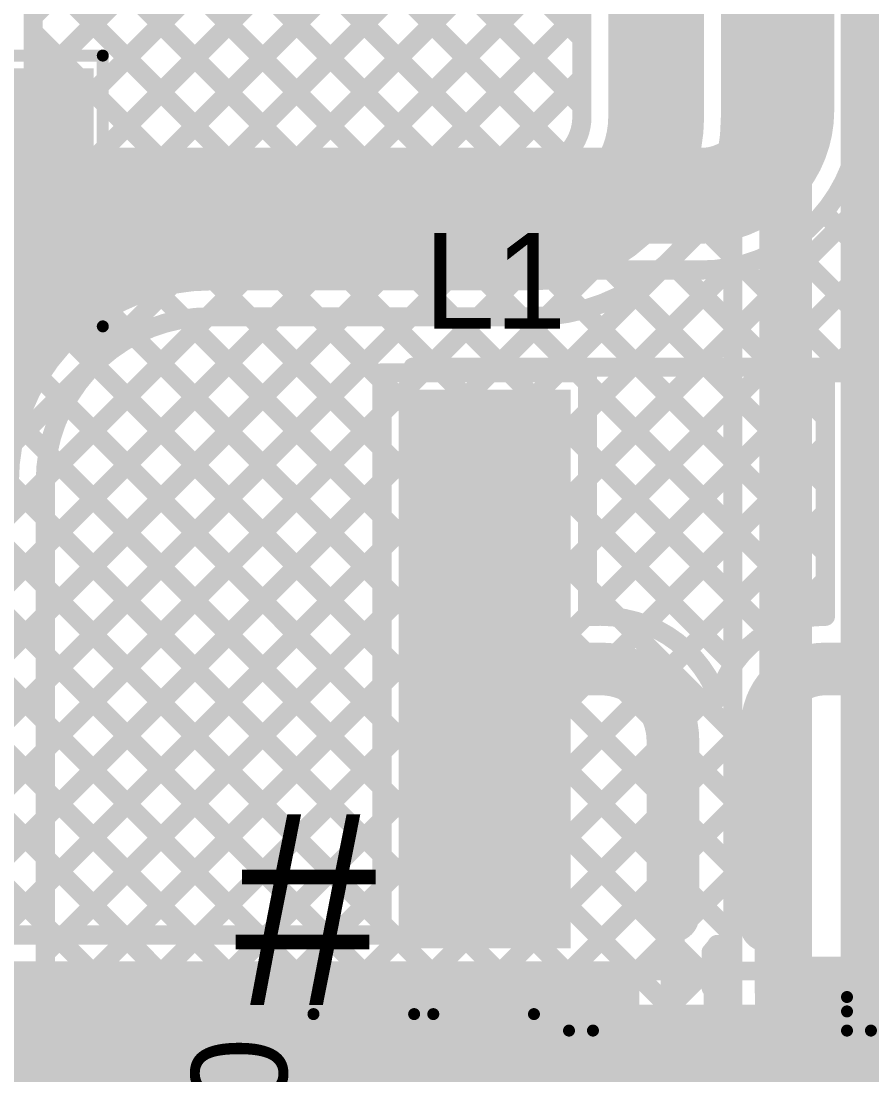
# Model space of a CAD drawing. Header units: millimetres. Extents: x 3.06 to 5.82, y 1.29 to 3.84.
# Drawn here: x 3.76 to 4.115, y 1.8526 to 2.2924 of the extents above; entities that cross this region are included whole.
import ezdxf

# ---------------------------------------------------------------- set-up
doc = ezdxf.new("R2010")
doc.units = ezdxf.units.MM
doc.header["$MEASUREMENT"] = 0
for name, color, linetype in [('BottomLayer', 5, 'Continuous'), ('TopLayer', 1, 'Continuous'), ('TopOverlay', 2, 'Continuous'), ('TopPaste', 8, 'Continuous'), ('TopSolder', 216, 'Continuous')]:
    doc.layers.add(name, color=color, linetype=linetype)

# ---------------------------------------------------------------- blocks, each defined once
blk = doc.blocks.new('SMD_H______8')
at = {"layer": 'TopLayer'}
blk.add_solid([(0.15729, -0.04921), (0.25571, -0.04921), (0.15729, 0.04921), (0.25571, 0.04921)], dxfattribs=at)
at = {"layer": 'TopOverlay', "const_width": 0.005}
for points in [[(0.152, 0.046), (0.152, -0.057)], [(0.265, 0.046), (0.265, -0.057)], [(0.152, -0.057), (0.265, -0.057)]]:
    blk.add_lwpolyline(points, dxfattribs=at)
at = {"layer": 'TopOverlay', "const_width": 0.0025}
for points in [[(0.15075, -0.057, 1), (0.15325, -0.057, 1)], [(0.15075, -0.057, 1), (0.15325, -0.057, 1)], [(0.26375, -0.057, 1), (0.26625, -0.057, 1)], [(0.26375, -0.057, 1), (0.26625, -0.057, 1)]]:
    blk.add_lwpolyline(points, format="xyb", close=True, dxfattribs=at)
at = {"layer": 'TopPaste'}
blk.add_solid([(0.15729, -0.04921), (0.25571, -0.04921), (0.15729, 0.04921), (0.25571, 0.04921)], dxfattribs=at)
at = {"layer": 'TopSolder'}
blk.add_solid([(0.15329, -0.05321), (0.25971, -0.05321), (0.15329, 0.05321), (0.25971, 0.05321)], dxfattribs=at)
blk = doc.blocks.new('TPS63031DSKR_12')
at = {"layer": 'TopLayer'}
for points in [[(-0.06988, 0.03346), (-0.04035, 0.03346), (-0.06988, 0.04528), (-0.04035, 0.04528)], [(-0.02953, -0.04528), (0.02953, -0.04528), (-0.02953, 0.04528), (0.02953, 0.04528)], [(0.04035, 0.03346), (0.06988, 0.03346), (0.04035, 0.04528), (0.06988, 0.04528)], [(-0.06988, 0.01378), (-0.04035, 0.01378), (-0.06988, 0.02559), (-0.04035, 0.02559)], [(0.04035, 0.01378), (0.06988, 0.01378), (0.04035, 0.02559), (0.06988, 0.02559)], [(-0.06988, -0.00591), (-0.04035, -0.00591), (-0.06988, 0.00591), (-0.04035, 0.00591)], [(0.04035, -0.00591), (0.06988, -0.00591), (0.04035, 0.00591), (0.06988, 0.00591)], [(-0.06988, -0.02559), (-0.04035, -0.02559), (-0.06988, -0.01378), (-0.04035, -0.01378)], [(0.04035, -0.02559), (0.06988, -0.02559), (0.04035, -0.01378), (0.06988, -0.01378)], [(-0.06988, -0.04528), (-0.04035, -0.04528), (-0.06988, -0.03346), (-0.04035, -0.03346)], [(0.04035, -0.04528), (0.06988, -0.04528), (0.04035, -0.03346), (0.06988, -0.03346)]]:
    blk.add_solid(points, dxfattribs=at)
at = {"layer": 'TopOverlay', "const_width": 0.005}
for points in [[(0.063, 0.063), (-0.063, 0.063)], [(-0.063, 0.053), (-0.063, 0.063)], [(0.063, 0.053), (0.063, 0.063)], [(-0.063, -0.063), (-0.063, -0.053)], [(0.063, -0.063), (0.063, -0.053)], [(0.063, -0.063), (-0.063, -0.063)]]:
    blk.add_lwpolyline(points, dxfattribs=at)
at = {"layer": 'TopOverlay'}
for points, const_width in [([(-0.06425, 0.063, 1), (-0.06175, 0.063, 1)], 0.0025), ([(-0.06425, 0.063, 1), (-0.06175, 0.063, 1)], 0.0025), ([(0.06175, 0.063, 1), (0.06425, 0.063, 1)], 0.0025), ([(0.06175, 0.063, 1), (0.06425, 0.063, 1)], 0.0025), ([(-0.071, 0.053, 1), (-0.077, 0.053, 1)], 0.005), ([(-0.07825, 0.053, 1), (-0.07575, 0.053, 1)], 0.0025), ([(-0.07225, 0.053, 1), (-0.06975, 0.053, 1)], 0.0025), ([(-0.06425, 0.053, 1), (-0.06175, 0.053, 1)], 0.0025), ([(0.06175, 0.053, 1), (0.06425, 0.053, 1)], 0.0025), ([(-0.06425, -0.053, 1), (-0.06175, -0.053, 1)], 0.0025), ([(0.06175, -0.053, 1), (0.06425, -0.053, 1)], 0.0025), ([(-0.06425, -0.063, 1), (-0.06175, -0.063, 1)], 0.0025), ([(-0.06425, -0.063, 1), (-0.06175, -0.063, 1)], 0.0025), ([(0.06175, -0.063, 1), (0.06425, -0.063, 1)], 0.0025), ([(0.06175, -0.063, 1), (0.06425, -0.063, 1)], 0.0025)]:
    blk.add_lwpolyline(points, format="xyb", close=True, dxfattribs=dict(at, const_width=const_width))
at = {"layer": 'TopPaste'}
for points in [[(-0.06988, 0.03346), (-0.04035, 0.03346), (-0.06988, 0.04528), (-0.04035, 0.04528)], [(-0.02953, -0.04528), (0.02953, -0.04528), (-0.02953, 0.04528), (0.02953, 0.04528)], [(0.04035, 0.03346), (0.06988, 0.03346), (0.04035, 0.04528), (0.06988, 0.04528)], [(-0.06988, 0.01378), (-0.04035, 0.01378), (-0.06988, 0.02559), (-0.04035, 0.02559)], [(0.04035, 0.01378), (0.06988, 0.01378), (0.04035, 0.02559), (0.06988, 0.02559)], [(-0.06988, -0.00591), (-0.04035, -0.00591), (-0.06988, 0.00591), (-0.04035, 0.00591)], [(0.04035, -0.00591), (0.06988, -0.00591), (0.04035, 0.00591), (0.06988, 0.00591)], [(-0.06988, -0.02559), (-0.04035, -0.02559), (-0.06988, -0.01378), (-0.04035, -0.01378)], [(0.04035, -0.02559), (0.06988, -0.02559), (0.04035, -0.01378), (0.06988, -0.01378)], [(-0.06988, -0.04528), (-0.04035, -0.04528), (-0.06988, -0.03346), (-0.04035, -0.03346)], [(0.04035, -0.04528), (0.06988, -0.04528), (0.04035, -0.03346), (0.06988, -0.03346)]]:
    blk.add_solid(points, dxfattribs=at)
at = {"layer": 'TopSolder'}
for points in [[(-0.07388, 0.02946), (-0.03635, 0.02946), (-0.07388, 0.04928), (-0.03635, 0.04928)], [(-0.03353, -0.04928), (0.03353, -0.04928), (-0.03353, 0.04928), (0.03353, 0.04928)], [(0.03635, 0.02946), (0.07388, 0.02946), (0.03635, 0.04928), (0.07388, 0.04928)], [(-0.07388, 0.00978), (-0.03635, 0.00978), (-0.07388, 0.02959), (-0.03635, 0.02959)], [(0.03635, 0.00978), (0.07388, 0.00978), (0.03635, 0.02959), (0.07388, 0.02959)], [(-0.07388, -0.00991), (-0.03635, -0.00991), (-0.07388, 0.00991), (-0.03635, 0.00991)], [(0.03635, -0.00991), (0.07388, -0.00991), (0.03635, 0.00991), (0.07388, 0.00991)], [(-0.07388, -0.02959), (-0.03635, -0.02959), (-0.07388, -0.00978), (-0.03635, -0.00978)], [(0.03635, -0.02959), (0.07388, -0.02959), (0.03635, -0.00978), (0.07388, -0.00978)], [(-0.07388, -0.04928), (-0.03635, -0.04928), (-0.07388, -0.02946), (-0.03635, -0.02946)], [(0.03635, -0.04928), (0.07388, -0.04928), (0.03635, -0.02946), (0.07388, -0.02946)]]:
    blk.add_solid(points, dxfattribs=at)
blk = doc.blocks.new('NR6028T1R5N_13')
at = {"layer": 'TopLayer'}
for points in [[(-0.12441, -0.1126), (-0.06063, -0.1126), (-0.12441, 0.1126), (-0.06063, 0.1126)], [(0.06063, -0.1126), (0.12441, -0.1126), (0.06063, 0.1126), (0.12441, 0.1126)]]:
    blk.add_solid(points, dxfattribs=at)
at = {"layer": 'TopOverlay', "const_width": 0.00787}
for points in [[(-0.12252, 0.126), (0.12048, 0.126)], [(-0.12148, -0.126), (0.12152, -0.126)]]:
    blk.add_lwpolyline(points, dxfattribs=at)
at = {"layer": 'TopOverlay', "const_width": 0.00394}
for points in [[(-0.12449, 0.126, 1), (-0.12055, 0.126, 1)], [(0.11851, 0.126, 1), (0.12245, 0.126, 1)], [(-0.12345, -0.126, 1), (-0.11951, -0.126, 1)], [(0.11955, -0.126, 1), (0.12349, -0.126, 1)]]:
    blk.add_lwpolyline(points, format="xyb", close=True, dxfattribs=at)
at = {"layer": 'TopPaste'}
for points in [[(-0.12441, -0.1126), (-0.06063, -0.1126), (-0.12441, 0.1126), (-0.06063, 0.1126)], [(0.06063, -0.1126), (0.12441, -0.1126), (0.06063, 0.1126), (0.12441, 0.1126)]]:
    blk.add_solid(points, dxfattribs=at)
at = {"layer": 'TopSolder'}
for points in [[(-0.12841, -0.1166), (-0.05663, -0.1166), (-0.12841, 0.1166), (-0.05663, 0.1166)], [(0.05663, -0.1166), (0.12841, -0.1166), (0.05663, 0.1166), (0.12841, 0.1166)]]:
    blk.add_solid(points, dxfattribs=at)
blk = doc.blocks.new('C__0603_20')
at = {"layer": 'TopLayer'}
for points in [[(-0.045, 0.0175), (-0.045, -0.0175), (-0.015, 0.0175), (-0.015, -0.0175)], [(0.015, 0.0175), (0.015, -0.0175), (0.045, 0.0175), (0.045, -0.0175)]]:
    blk.add_solid(points, dxfattribs=at)
at = {"layer": 'TopOverlay', "const_width": 0.005}
for points in [[(-0.018, 0.021), (-0.049, 0.021)], [(-0.049, -0.021), (-0.049, 0.021)], [(0.049, 0.021), (0.018, 0.021)], [(0.049, -0.021), (0.049, 0.021)], [(-0.018, -0.021), (-0.049, -0.021)], [(0.049, -0.021), (0.018, -0.021)]]:
    blk.add_lwpolyline(points, dxfattribs=at)
at = {"layer": 'TopOverlay', "const_width": 0.0025}
for points in [[(-0.05025, 0.021, 1), (-0.04775, 0.021, 1)], [(-0.05025, 0.021, 1), (-0.04775, 0.021, 1)], [(-0.01925, 0.021, 1), (-0.01675, 0.021, 1)], [(0.01675, 0.021, 1), (0.01925, 0.021, 1)], [(0.04775, 0.021, 1), (0.05025, 0.021, 1)], [(0.04775, 0.021, 1), (0.05025, 0.021, 1)], [(-0.05025, -0.021, 1), (-0.04775, -0.021, 1)], [(-0.05025, -0.021, 1), (-0.04775, -0.021, 1)], [(-0.01925, -0.021, 1), (-0.01675, -0.021, 1)], [(0.01675, -0.021, 1), (0.01925, -0.021, 1)], [(0.04775, -0.021, 1), (0.05025, -0.021, 1)], [(0.04775, -0.021, 1), (0.05025, -0.021, 1)]]:
    blk.add_lwpolyline(points, format="xyb", close=True, dxfattribs=at)
at = {"layer": 'TopPaste'}
for points in [[(-0.045, 0.0175), (-0.045, -0.0175), (-0.015, 0.0175), (-0.015, -0.0175)], [(0.015, 0.0175), (0.015, -0.0175), (0.045, 0.0175), (0.045, -0.0175)]]:
    blk.add_solid(points, dxfattribs=at)
at = {"layer": 'TopSolder'}
for points in [[(-0.04736, 0.01986), (-0.04736, -0.01986), (-0.01264, 0.01986), (-0.01264, -0.01986)], [(0.01264, 0.01986), (0.01264, -0.01986), (0.04736, 0.01986), (0.04736, -0.01986)]]:
    blk.add_solid(points, dxfattribs=at)
blk = doc.blocks.new('C__0603_32')
at = {"layer": 'TopLayer'}
for points in [[(-0.045, 0.0175), (-0.045, -0.0175), (-0.015, 0.0175), (-0.015, -0.0175)], [(0.015, 0.0175), (0.015, -0.0175), (0.045, 0.0175), (0.045, -0.0175)]]:
    blk.add_solid(points, dxfattribs=at)
at = {"layer": 'TopOverlay', "const_width": 0.005}
for points in [[(-0.049, -0.021), (-0.049, 0.021)], [(-0.018, 0.021), (-0.049, 0.021)], [(0.049, 0.021), (0.018, 0.021)], [(0.049, -0.021), (0.049, 0.021)], [(-0.018, -0.021), (-0.049, -0.021)], [(0.049, -0.021), (0.018, -0.021)]]:
    blk.add_lwpolyline(points, dxfattribs=at)
at = {"layer": 'TopOverlay', "const_width": 0.0025}
for points in [[(-0.05025, 0.021, 1), (-0.04775, 0.021, 1)], [(-0.05025, 0.021, 1), (-0.04775, 0.021, 1)], [(-0.01925, 0.021, 1), (-0.01675, 0.021, 1)], [(0.01675, 0.021, 1), (0.01925, 0.021, 1)], [(0.04775, 0.021, 1), (0.05025, 0.021, 1)], [(0.04775, 0.021, 1), (0.05025, 0.021, 1)], [(-0.05025, -0.021, 1), (-0.04775, -0.021, 1)], [(-0.05025, -0.021, 1), (-0.04775, -0.021, 1)], [(-0.01925, -0.021, 1), (-0.01675, -0.021, 1)], [(0.01675, -0.021, 1), (0.01925, -0.021, 1)], [(0.04775, -0.021, 1), (0.05025, -0.021, 1)], [(0.04775, -0.021, 1), (0.05025, -0.021, 1)]]:
    blk.add_lwpolyline(points, format="xyb", close=True, dxfattribs=at)
at = {"layer": 'TopPaste'}
for points in [[(-0.045, 0.0175), (-0.045, -0.0175), (-0.015, 0.0175), (-0.015, -0.0175)], [(0.015, 0.0175), (0.015, -0.0175), (0.045, 0.0175), (0.045, -0.0175)]]:
    blk.add_solid(points, dxfattribs=at)
at = {"layer": 'TopSolder'}
for points in [[(-0.04736, 0.01986), (-0.04736, -0.01986), (-0.01264, 0.01986), (-0.01264, -0.01986)], [(0.01264, 0.01986), (0.01264, -0.01986), (0.04736, 0.01986), (0.04736, -0.01986)]]:
    blk.add_solid(points, dxfattribs=at)

msp = doc.modelspace()

# ---------------------------------------------------------------- linework, layer by layer
at = {"layer": 'BottomLayer'}
for points, const_width in [([(4.079, 1.83016), (4.079, 2.688)], 0.022), ([(4.113, 1.48077), (4.113, 2.687)], 0.022), ([(4.057, 1.83016), (4.057, 2.688)], 0.008), ([(3.765, 2.272), (3.765, 2.621)], 0.008), ([(3.765, 2.29422), (4.057, 2.58622)], 0.008), ([(3.76424, 2.26517), (4.057, 2.55793)], 0.008), ([(3.765, 2.51411), (3.994, 2.28511)], 0.008), ([(3.765, 2.48583), (3.994, 2.25683)], 0.008), ([(4.025, 2.25235), (4.025, 2.465)], 0.04), ([(3.133, 1.60565), (3.99405, 2.4667)], 0.008), ([(3.994, 2.25235), (3.994, 2.465)], 0.008), ([(4.056, 2.25235), (4.056, 2.465)], 0.008), ([(3.765, 2.45754), (3.98647, 2.23608)], 0.008), ([(3.76031, 2.20467), (3.994, 2.43837)], 0.008), ([(3.765, 2.42926), (3.96326, 2.231)], 0.008), ([(3.81211, 2.2282), (3.994, 2.41008)], 0.008), ([(3.765, 2.40097), (3.93497, 2.231)], 0.008), ([(3.8432, 2.231), (3.994, 2.3818)], 0.008), ([(3.765, 2.37269), (3.90669, 2.231)], 0.008), ([(3.87149, 2.231), (3.994, 2.35351)], 0.008), ([(3.765, 2.3444), (3.8784, 2.231)], 0.008), ([(3.89977, 2.231), (3.994, 2.32523)], 0.008), ([(3.765, 2.31612), (3.85012, 2.231)], 0.008), ([(3.92806, 2.231), (3.994, 2.29694)], 0.008), ([(3.765, 2.28784), (3.82285, 2.22999)], 0.008), ([(3.95634, 2.231), (3.994, 2.26866)], 0.008), ([(3.76314, 2.26141), (3.79963, 2.22492)], 0.008), ([(3.75051, 2.24576), (3.77956, 2.2167)], 0.008), ([(3.72591, 2.24207), (3.76203, 2.20595)], 0.008), ([(3.83908, 2.231), (3.97265, 2.231)], 0.008), ([(4.05206, 2.22705), (4.057, 2.22211)], 0.008), ([(3.77008, 1.9316), (4.057, 2.21852)], 0.008), ([(3.83908, 2.2), (3.97265, 2.2)], 0.04), ([(4.04307, 2.20776), (4.057, 2.19383)], 0.008), ([(4.03034, 2.1922), (4.057, 2.16554)], 0.008), ([(3.77008, 1.90331), (4.057, 2.19024)], 0.008), ([(4.01417, 2.18008), (4.057, 2.13726)], 0.008), ([(3.77008, 1.95988), (3.97947, 2.16928)], 0.008), ([(3.77008, 2.01645), (3.92262, 2.169)], 0.008), ([(3.77008, 1.98817), (3.95091, 2.169)], 0.008), ([(3.77008, 2.07302), (3.86606, 2.169)], 0.008), ([(3.77008, 2.01645), (3.92262, 2.169)], 0.008), ([(3.77008, 2.04474), (3.89434, 2.169)], 0.008), ([(3.77009, 2.10132), (3.83776, 2.16899)], 0.008), ([(3.83908, 2.169), (3.97265, 2.169)], 0.008), ([(3.85555, 2.169), (4.057, 1.96755)], 0.008), ([(3.88384, 2.169), (4.057, 1.99584)], 0.008), ([(3.91212, 2.169), (4.057, 2.02412)], 0.008), ([(3.9404, 2.169), (4.057, 2.0524)], 0.008), ([(3.96869, 2.169), (4.057, 2.08069)], 0.008), ([(3.99415, 2.17182), (4.057, 2.10897)], 0.008), ([(3.82814, 2.16813), (4.057, 1.93927)], 0.008), ([(3.77008, 1.87503), (4.057, 2.16195)], 0.008), ([(3.80693, 2.16105), (4.057, 1.91098)], 0.008), ([(3.7906, 2.1491), (4.057, 1.8827)], 0.008), ([(3.77008, 1.84675), (4.057, 2.13367)], 0.008), ([(3.77846, 2.13296), (4.057, 1.85441)], 0.008), ([(3.77113, 2.112), (4.05584, 1.82729)], 0.008), ([(3.77008, 1.81846), (4.057, 2.10539)], 0.008), ([(3.77008, 1.76691), (3.77008, 2.1)], 0.008), ([(3.77008, 2.08477), (4.02885, 1.826)], 0.008), ([(3.77008, 1.79018), (4.057, 2.0771)], 0.008), ([(3.77008, 2.05648), (4.00056, 1.826)], 0.008), ([(3.76958, 1.7614), (4.057, 2.04882)], 0.008), ([(3.77008, 2.0282), (3.96528, 1.833)], 0.008), ([(3.686, 1.64953), (4.057, 2.02053)], 0.008), ([(3.77008, 1.99992), (3.93699, 1.833)], 0.008), ([(3.89775, 1.833), (4.057, 1.99225)], 0.008), ([(3.77008, 1.97163), (3.90871, 1.833)], 0.008), ([(3.92604, 1.833), (4.057, 1.96396)], 0.008), ([(3.77008, 1.94335), (3.88042, 1.833)], 0.008), ([(3.95432, 1.833), (4.057, 1.93568)], 0.008), ([(3.77008, 1.91506), (3.877, 1.80814)], 0.008), ([(3.9756, 1.826), (4.057, 1.90739)], 0.008), ([(3.77008, 1.88678), (3.877, 1.77986)], 0.008), ([(4.00389, 1.826), (4.057, 1.87911)], 0.008), ([(3.77008, 1.85849), (3.877, 1.75157)], 0.008), ([(4.03217, 1.826), (4.057, 1.85083)], 0.008)]:
    msp.add_lwpolyline(points, dxfattribs=dict(at, const_width=const_width))
for points, const_width in [([(3.763, 2.29422, 1), (3.767, 2.29422, 1)], 0.004), ([(3.763, 2.28784, 1), (3.767, 2.28784, 1)], 0.004), ([(3.992, 2.28511, 1), (3.996, 2.28511, 1)], 0.004), ([(3.763, 2.272, 1), (3.767, 2.272, 1)], 0.004), ([(3.763, 2.272, 1), (3.767, 2.272, 1)], 0.004), ([(3.992, 2.26866, 1), (3.996, 2.26866, 1)], 0.004), ([(4.015, 2.25235, 1), (4.035, 2.25235, 1)], 0.02), ([(4.015, 2.25235, 1), (4.035, 2.25235, 1)], 0.02), ([(3.76114, 2.26141, 1), (3.76514, 2.26141, 1)], 0.004), ([(3.76224, 2.26517, 1), (3.76624, 2.26517, 1)], 0.004), ([(3.992, 2.25683, 1), (3.996, 2.25683, 1)], 0.004), ([(3.992, 2.25235, 1), (3.996, 2.25235, 1)], 0.004), ([(3.992, 2.25235, 1), (3.996, 2.25235, 1)], 0.004), ([(4.054, 2.25235, 1), (4.058, 2.25235, 1)], 0.004), ([(4.054, 2.25235, 1), (4.058, 2.25235, 1)], 0.004), ([(3.98447, 2.23608, 1), (3.98847, 2.23608, 1)], 0.004), ([(3.83708, 2.231, 1), (3.84108, 2.231, 1)], 0.004), ([(3.83708, 2.231, 1), (3.84108, 2.231, 1)], 0.004), ([(3.8412, 2.231, 1), (3.8452, 2.231, 1)], 0.004), ([(3.84812, 2.231, 1), (3.85212, 2.231, 1)], 0.004), ([(3.86949, 2.231, 1), (3.87349, 2.231, 1)], 0.004), ([(3.8764, 2.231, 1), (3.8804, 2.231, 1)], 0.004), ([(3.89777, 2.231, 1), (3.90177, 2.231, 1)], 0.004), ([(3.90469, 2.231, 1), (3.90869, 2.231, 1)], 0.004), ([(3.92606, 2.231, 1), (3.93006, 2.231, 1)], 0.004), ([(3.93297, 2.231, 1), (3.93697, 2.231, 1)], 0.004), ([(3.95434, 2.231, 1), (3.95834, 2.231, 1)], 0.004), ([(3.96126, 2.231, 1), (3.96526, 2.231, 1)], 0.004), ([(3.97065, 2.231, 1), (3.97465, 2.231, 1)], 0.004), ([(3.97065, 2.231, 1), (3.97465, 2.231, 1)], 0.004), ([(3.81011, 2.2282, 1), (3.81411, 2.2282, 1)], 0.004), ([(3.82084, 2.22999, 1), (3.82484, 2.22999, 1)], 0.004), ([(4.05006, 2.22705, 1), (4.05406, 2.22705, 1)], 0.004), ([(3.79763, 2.22492, 1), (3.80163, 2.22492, 1)], 0.004), ([(4.055, 2.22211, 1), (4.059, 2.22211, 1)], 0.004), ([(4.055, 2.21852, 1), (4.059, 2.21852, 1)], 0.004), ([(3.77756, 2.2167, 1), (3.78156, 2.2167, 1)], 0.004), ([(3.82908, 2.2, 1), (3.84908, 2.2, 1)], 0.02), ([(3.82908, 2.2, 1), (3.84908, 2.2, 1)], 0.02), ([(3.96265, 2.2, 1), (3.98265, 2.2, 1)], 0.02), ([(3.96265, 2.2, 1), (3.98265, 2.2, 1)], 0.02), ([(3.75831, 2.20467, 1), (3.76231, 2.20467, 1)], 0.004), ([(3.76003, 2.20595, 1), (3.76403, 2.20595, 1)], 0.004), ([(4.04107, 2.20776, 1), (4.04507, 2.20776, 1)], 0.004), ([(4.02834, 2.1922, 1), (4.03234, 2.1922, 1)], 0.004), ([(4.055, 2.19383, 1), (4.059, 2.19383, 1)], 0.004), ([(4.055, 2.19024, 1), (4.059, 2.19024, 1)], 0.004), ([(4.01218, 2.18008, 1), (4.01617, 2.18008, 1)], 0.004), ([(3.83576, 2.16899, 1), (3.83976, 2.16899, 1)], 0.004), ([(3.83708, 2.169, 1), (3.84108, 2.169, 1)], 0.004), ([(3.83708, 2.169, 1), (3.84108, 2.169, 1)], 0.004), ([(3.85355, 2.169, 1), (3.85755, 2.169, 1)], 0.004), ([(3.86406, 2.169, 1), (3.86806, 2.169, 1)], 0.004), ([(3.88184, 2.169, 1), (3.88584, 2.169, 1)], 0.004), ([(3.89234, 2.169, 1), (3.89634, 2.169, 1)], 0.004), ([(3.91012, 2.169, 1), (3.91412, 2.169, 1)], 0.004), ([(3.92062, 2.169, 1), (3.92462, 2.169, 1)], 0.004), ([(3.92062, 2.169, 1), (3.92462, 2.169, 1)], 0.004), ([(3.9384, 2.169, 1), (3.9424, 2.169, 1)], 0.004), ([(3.94891, 2.169, 1), (3.95291, 2.169, 1)], 0.004), ([(3.96669, 2.169, 1), (3.97069, 2.169, 1)], 0.004), ([(3.97065, 2.169, 1), (3.97465, 2.169, 1)], 0.004), ([(3.97065, 2.169, 1), (3.97465, 2.169, 1)], 0.004), ([(3.97747, 2.16928, 1), (3.98147, 2.16928, 1)], 0.004), ([(3.99215, 2.17182, 1), (3.99615, 2.17182, 1)], 0.004), ([(3.82614, 2.16813, 1), (3.83014, 2.16813, 1)], 0.004), ([(4.055, 2.16554, 1), (4.059, 2.16554, 1)], 0.004), ([(3.80493, 2.16105, 1), (3.80893, 2.16105, 1)], 0.004), ([(4.055, 2.16195, 1), (4.059, 2.16195, 1)], 0.004), ([(3.7886, 2.1491, 1), (3.7926, 2.1491, 1)], 0.004), ([(4.055, 2.13726, 1), (4.059, 2.13726, 1)], 0.004), ([(4.055, 2.13367, 1), (4.059, 2.13367, 1)], 0.004), ([(3.77646, 2.13296, 1), (3.78046, 2.13296, 1)], 0.004), ([(3.76913, 2.112, 1), (3.77313, 2.112, 1)], 0.004), ([(4.055, 2.10897, 1), (4.059, 2.10897, 1)], 0.004), ([(4.055, 2.10539, 1), (4.059, 2.10539, 1)], 0.004), ([(3.76808, 2.1, 1), (3.77208, 2.1, 1)], 0.004), ([(3.76808, 2.1, 1), (3.77208, 2.1, 1)], 0.004), ([(3.76809, 2.10132, 1), (3.77209, 2.10132, 1)], 0.004), ([(3.76808, 2.08477, 1), (3.77208, 2.08477, 1)], 0.004), ([(4.055, 2.08069, 1), (4.059, 2.08069, 1)], 0.004), ([(4.055, 2.0771, 1), (4.059, 2.0771, 1)], 0.004), ([(3.76808, 2.07302, 1), (3.77208, 2.07302, 1)], 0.004), ([(3.76808, 2.05648, 1), (3.77208, 2.05648, 1)], 0.004), ([(4.055, 2.0524, 1), (4.059, 2.0524, 1)], 0.004), ([(4.055, 2.04882, 1), (4.059, 2.04882, 1)], 0.004), ([(3.76808, 2.04474, 1), (3.77208, 2.04474, 1)], 0.004), ([(3.76808, 2.0282, 1), (3.77208, 2.0282, 1)], 0.004), ([(4.055, 2.02412, 1), (4.059, 2.02412, 1)], 0.004), ([(4.055, 2.02053, 1), (4.059, 2.02053, 1)], 0.004), ([(3.76808, 2.01645, 1), (3.77208, 2.01645, 1)], 0.004), ([(3.76808, 2.01645, 1), (3.77208, 2.01645, 1)], 0.004), ([(3.76808, 1.99992, 1), (3.77208, 1.99992, 1)], 0.004), ([(4.055, 1.99584, 1), (4.059, 1.99584, 1)], 0.004), ([(3.76808, 1.98817, 1), (3.77208, 1.98817, 1)], 0.004), ([(4.055, 1.99225, 1), (4.059, 1.99225, 1)], 0.004), ([(3.76808, 1.97163, 1), (3.77208, 1.97163, 1)], 0.004), ([(4.055, 1.96755, 1), (4.059, 1.96755, 1)], 0.004), ([(4.055, 1.96396, 1), (4.059, 1.96396, 1)], 0.004), ([(3.76808, 1.95988, 1), (3.77208, 1.95988, 1)], 0.004), ([(3.76808, 1.94335, 1), (3.77208, 1.94335, 1)], 0.004), ([(4.055, 1.93927, 1), (4.059, 1.93927, 1)], 0.004), ([(4.055, 1.93568, 1), (4.059, 1.93568, 1)], 0.004), ([(3.76808, 1.9316, 1), (3.77208, 1.9316, 1)], 0.004), ([(3.76808, 1.91506, 1), (3.77208, 1.91506, 1)], 0.004), ([(4.055, 1.91098, 1), (4.059, 1.91098, 1)], 0.004), ([(4.055, 1.90739, 1), (4.059, 1.90739, 1)], 0.004), ([(3.76808, 1.90331, 1), (3.77208, 1.90331, 1)], 0.004), ([(3.76808, 1.88678, 1), (3.77208, 1.88678, 1)], 0.004), ([(4.055, 1.8827, 1), (4.059, 1.8827, 1)], 0.004), ([(4.055, 1.87911, 1), (4.059, 1.87911, 1)], 0.004), ([(3.76808, 1.87503, 1), (3.77208, 1.87503, 1)], 0.004), ([(3.76808, 1.85849, 1), (3.77208, 1.85849, 1)], 0.004), ([(4.055, 1.85441, 1), (4.059, 1.85441, 1)], 0.004), ([(4.055, 1.85083, 1), (4.059, 1.85083, 1)], 0.004)]:
    msp.add_lwpolyline(points, format="xyb", close=True, dxfattribs=dict(at, const_width=const_width))
for points, const_width in [([(3.765, 2.272, -1), (3.703, 2.272)], 0.008), ([(4.025, 2.25235, -0.414214), (3.97265, 2.2)], 0.04), ([(4.056, 2.25235, -0.414214), (3.97265, 2.169)], 0.008), ([(3.994, 2.25235, -0.414214), (3.97265, 2.231)], 0.008), ([(3.70808, 2.1, -0.414214), (3.83908, 2.231)], 0.008), ([(3.73908, 2.1, -0.414214), (3.83908, 2.2)], 0.04), ([(3.77008, 2.1, -0.414214), (3.83908, 2.169)], 0.008)]:
    msp.add_lwpolyline(points, format="xyb", dxfattribs=dict(at, const_width=const_width))
at = {"layer": 'TopLayer'}
for points, const_width in [([(4.07931, 2.25497), (4.07931, 2.341)], 0.04), ([(4.11031, 2.27183), (4.15618, 2.3177)], 0.008), ([(4.11031, 2.25497), (4.11031, 2.3105)], 0.008), ([(4.1091, 2.24234), (4.16338, 2.29661)], 0.008), ([(4.11031, 2.28193), (4.237, 2.15525)], 0.008), ([(3.99637, 2.10132), (4.16338, 2.26833)], 0.008), ([(4.1103, 2.25366), (4.237, 2.12696)], 0.008), ([(3.99637, 2.07304), (4.16775, 2.24442)], 0.008), ([(3.73972, 2.2195), (4.04385, 2.2195)], 0.04), ([(4.10551, 2.23017), (4.237, 2.09868)], 0.008), ([(4.09721, 2.1456), (4.17801, 2.2264)], 0.008), ([(4.09494, 2.21245), (4.1618, 2.1456)], 0.008), ([(3.624, 2.20256), (3.91059, 1.91597)], 0.008), ([(4.07995, 2.19916), (4.13351, 2.1456)], 0.008), ([(4.06027, 2.19056), (4.10523, 2.1456)], 0.008), ([(3.624, 1.95523), (3.85727, 2.1885)], 0.008), ([(3.624, 1.92694), (3.88556, 2.1885)], 0.008), ([(3.624, 1.98351), (3.82899, 2.1885)], 0.008), ([(3.63634, 1.911), (3.91384, 2.1885)], 0.008), ([(3.66462, 1.911), (3.94212, 2.1885)], 0.008), ([(3.79729, 2.1885), (4.04385, 2.1885)], 0.008), ([(3.79729, 2.18509), (3.8007, 2.1885)], 0.008), ([(3.79729, 2.15929), (3.79729, 2.1885)], 0.008), ([(3.80777, 2.1885), (3.91059, 2.08568)], 0.008), ([(3.83605, 2.1885), (3.91059, 2.11396)], 0.008), ([(3.86434, 2.1885), (3.91059, 2.14225)], 0.008), ([(3.89262, 2.1885), (3.93552, 2.1456)], 0.008), ([(3.9209, 2.1885), (3.96381, 2.1456)], 0.008), ([(3.92751, 2.1456), (3.97041, 2.1885)], 0.008), ([(3.92751, 2.1456), (3.97041, 2.1885)], 0.008), ([(3.94919, 2.1885), (3.99209, 2.1456)], 0.008), ([(3.95579, 2.1456), (3.99869, 2.1885)], 0.008), ([(3.97747, 2.1885), (4.09563, 2.07034)], 0.008), ([(3.98408, 2.1456), (4.02698, 2.1885)], 0.008), ([(3.99637, 2.12961), (4.05647, 2.18971)], 0.008), ([(4.00576, 2.1885), (4.09563, 2.09863)], 0.008), ([(4.03404, 2.1885), (4.09563, 2.12691)], 0.008), ([(3.624, 2.17428), (3.88728, 1.911)], 0.008), ([(3.79729, 2.17069), (3.91059, 2.05739)], 0.008), ([(3.624, 2.0118), (3.77149, 2.15929)], 0.008), ([(3.67686, 2.15929), (3.79729, 2.15929)], 0.008), ([(3.69556, 2.15929), (3.91059, 1.94426)], 0.008), ([(3.72384, 2.15929), (3.91059, 1.97254)], 0.008), ([(3.75213, 2.15929), (3.91059, 2.00082)], 0.008), ([(3.78041, 2.15929), (3.91059, 2.02911)], 0.008), ([(3.624, 2.14599), (3.85899, 1.911)], 0.008), ([(3.91059, 2.1456), (3.99637, 2.1456)], 0.008), ([(3.91059, 1.911), (3.91059, 2.1456)], 0.008), ([(3.99209, 2.1456), (3.99637, 2.14132)], 0.008), ([(3.99637, 2.044), (3.99637, 2.1456)], 0.008), ([(3.99637, 2.04476), (4.09563, 2.14402)], 0.008), ([(4.09563, 2.1456), (4.18141, 2.1456)], 0.008), ([(4.09563, 2.044), (4.09563, 2.1456)], 0.008), ([(3.99637, 2.14132), (4.09372, 2.04397)], 0.008), ([(3.69291, 1.911), (3.91059, 2.12868)], 0.008), ([(3.69291, 1.911), (3.91059, 2.12868)], 0.008), ([(3.624, 2.11771), (3.83071, 1.911)], 0.008), ([(4.02051, 2.04061), (4.09563, 2.11573)], 0.008), ([(3.99637, 2.11303), (4.07185, 2.03755)], 0.008), ([(3.72119, 1.911), (3.91059, 2.1004)], 0.008), ([(3.624, 2.08942), (3.80242, 1.911)], 0.008), ([(4.03785, 2.02967), (4.09563, 2.08745)], 0.008), ([(3.99637, 2.08475), (4.05728, 2.02384)], 0.008), ([(3.74948, 1.911), (3.91059, 2.07211)], 0.008), ([(3.624, 2.06114), (3.77414, 1.911)], 0.008), ([(4.07637, 2.0399), (4.09563, 2.05916)], 0.008), ([(3.99637, 2.05647), (4.00934, 2.0435)], 0.008), ([(3.77776, 1.911), (3.91059, 2.04383)], 0.008), ([(3.99637, 2.044), (4.00102, 2.044)], 0.008), ([(3.95348, 2.022), (4.00198, 2.022)], 0.022), ([(4.09536, 2.022), (4.13852, 2.022)], 0.022), ([(3.80605, 1.911), (3.91059, 2.01554)], 0.008), ([(4.04954, 2.01307), (4.05341, 2.01694)], 0.008), ([(4.071, 1.915), (4.07132, 1.99796)], 0.022), ([(4.032, 1.919), (4.032, 1.992)], 0.022), ([(3.83433, 1.911), (3.91059, 1.98726)], 0.008), ([(3.86261, 1.911), (3.91059, 1.95898)], 0.008), ([(3.8909, 1.911), (3.91059, 1.93069)], 0.008), ([(4.03194, 1.86324), (4.03194, 1.919)], 0.01), ([(4.071, 1.915), (4.07132, 1.86324)], 0.01), ([(3.624, 1.911), (3.91059, 1.911)], 0.008), ([(4.04794, 1.889), (4.04794, 1.90384)], 0.008), ([(4.04794, 1.89834), (4.05258, 1.90297)], 0.008), ([(4.05509, 1.8998), (4.05516, 1.889)], 0.008), ([(4.04794, 1.89175), (4.05441, 1.88529)], 0.008), ([(3.823, 1.696), (3.823, 1.872)], 0.04), ([(4.04885, 1.83747), (4.04885, 1.889)], 0.008), ([(4.05441, 1.83747), (4.05441, 1.889)], 0.008), ([(4.04885, 1.87096), (4.05441, 1.87652)], 0.008), ([(4.05163, 1.82437), (4.05163, 1.86324)], 0.012), ([(4.04885, 1.86256), (4.05441, 1.857)], 0.008)]:
    msp.add_lwpolyline(points, dxfattribs=dict(at, const_width=const_width))
for points, const_width in [([(4.10831, 2.28193, 1), (4.11231, 2.28193, 1)], 0.004), ([(4.06931, 2.25497, 1), (4.08931, 2.25497, 1)], 0.02), ([(4.06931, 2.25497, 1), (4.08931, 2.25497, 1)], 0.02), ([(4.10831, 2.27183, 1), (4.11231, 2.27183, 1)], 0.004), ([(4.1083, 2.25366, 1), (4.1123, 2.25366, 1)], 0.004), ([(4.10831, 2.25497, 1), (4.11231, 2.25497, 1)], 0.004), ([(4.10831, 2.25497, 1), (4.11231, 2.25497, 1)], 0.004), ([(4.1071, 2.24234, 1), (4.1111, 2.24234, 1)], 0.004), ([(4.03385, 2.2195, 1), (4.05385, 2.2195, 1)], 0.02), ([(4.03385, 2.2195, 1), (4.05385, 2.2195, 1)], 0.02), ([(4.10351, 2.23017, 1), (4.10751, 2.23017, 1)], 0.004), ([(4.09294, 2.21245, 1), (4.09694, 2.21245, 1)], 0.004), ([(3.74734, 2.197, 1), (3.75834, 2.197, 1)], 0.011), ([(4.07795, 2.19916, 1), (4.08195, 2.19916, 1)], 0.004), ([(4.05827, 2.19056, 1), (4.06227, 2.19056, 1)], 0.004), ([(3.79529, 2.1885, 1), (3.79929, 2.1885, 1)], 0.004), ([(3.79529, 2.1885, 1), (3.79929, 2.1885, 1)], 0.004), ([(3.7987, 2.1885, 1), (3.8027, 2.1885, 1)], 0.004), ([(3.80577, 2.1885, 1), (3.80977, 2.1885, 1)], 0.004), ([(3.82699, 2.1885, 1), (3.83099, 2.1885, 1)], 0.004), ([(3.83405, 2.1885, 1), (3.83805, 2.1885, 1)], 0.004), ([(3.85527, 2.1885, 1), (3.85927, 2.1885, 1)], 0.004), ([(3.86234, 2.1885, 1), (3.86634, 2.1885, 1)], 0.004), ([(3.88356, 2.1885, 1), (3.88756, 2.1885, 1)], 0.004), ([(3.89062, 2.1885, 1), (3.89462, 2.1885, 1)], 0.004), ([(3.91184, 2.1885, 1), (3.91584, 2.1885, 1)], 0.004), ([(3.9189, 2.1885, 1), (3.9229, 2.1885, 1)], 0.004), ([(3.94012, 2.1885, 1), (3.94412, 2.1885, 1)], 0.004), ([(3.94719, 2.1885, 1), (3.95119, 2.1885, 1)], 0.004), ([(3.96841, 2.1885, 1), (3.97241, 2.1885, 1)], 0.004), ([(3.96841, 2.1885, 1), (3.97241, 2.1885, 1)], 0.004), ([(3.97547, 2.1885, 1), (3.97947, 2.1885, 1)], 0.004), ([(3.99669, 2.1885, 1), (4.00069, 2.1885, 1)], 0.004), ([(4.00376, 2.1885, 1), (4.00776, 2.1885, 1)], 0.004), ([(4.02498, 2.1885, 1), (4.02898, 2.1885, 1)], 0.004), ([(4.03204, 2.1885, 1), (4.03604, 2.1885, 1)], 0.004), ([(4.04185, 2.1885, 1), (4.04585, 2.1885, 1)], 0.004), ([(4.04185, 2.1885, 1), (4.04585, 2.1885, 1)], 0.004), ([(4.05447, 2.18971, 1), (4.05847, 2.18971, 1)], 0.004), ([(3.79529, 2.18509, 1), (3.79929, 2.18509, 1)], 0.004), ([(3.79529, 2.17069, 1), (3.79929, 2.17069, 1)], 0.004), ([(3.76949, 2.15929, 1), (3.77349, 2.15929, 1)], 0.004), ([(3.77841, 2.15929, 1), (3.78241, 2.15929, 1)], 0.004), ([(3.79529, 2.15929, 1), (3.79929, 2.15929, 1)], 0.004), ([(3.79529, 2.15929, 1), (3.79929, 2.15929, 1)], 0.004), ([(3.90859, 2.1456, 1), (3.91259, 2.1456, 1)], 0.004), ([(3.90859, 2.1456, 1), (3.91259, 2.1456, 1)], 0.004), ([(3.90859, 2.14225, 1), (3.91259, 2.14225, 1)], 0.004), ([(3.92551, 2.1456, 1), (3.92951, 2.1456, 1)], 0.004), ([(3.92551, 2.1456, 1), (3.92951, 2.1456, 1)], 0.004), ([(3.93352, 2.1456, 1), (3.93752, 2.1456, 1)], 0.004), ([(3.95379, 2.1456, 1), (3.95779, 2.1456, 1)], 0.004), ([(3.96181, 2.1456, 1), (3.96581, 2.1456, 1)], 0.004), ([(3.98208, 2.1456, 1), (3.98608, 2.1456, 1)], 0.004), ([(3.99009, 2.1456, 1), (3.99409, 2.1456, 1)], 0.004), ([(3.99009, 2.1456, 1), (3.99409, 2.1456, 1)], 0.004), ([(3.99437, 2.1456, 1), (3.99837, 2.1456, 1)], 0.004), ([(3.99437, 2.1456, 1), (3.99837, 2.1456, 1)], 0.004), ([(4.09363, 2.1456, 1), (4.09763, 2.1456, 1)], 0.004), ([(4.09363, 2.1456, 1), (4.09763, 2.1456, 1)], 0.004), ([(4.09363, 2.14402, 1), (4.09763, 2.14402, 1)], 0.004), ([(4.09521, 2.1456, 1), (4.09921, 2.1456, 1)], 0.004), ([(4.10323, 2.1456, 1), (4.10723, 2.1456, 1)], 0.004), ([(3.99437, 2.14132, 1), (3.99837, 2.14132, 1)], 0.004), ([(3.99437, 2.14132, 1), (3.99837, 2.14132, 1)], 0.004), ([(3.99437, 2.12961, 1), (3.99837, 2.12961, 1)], 0.004), ([(3.90859, 2.12868, 1), (3.91259, 2.12868, 1)], 0.004), ([(3.90859, 2.12868, 1), (3.91259, 2.12868, 1)], 0.004), ([(4.09363, 2.12691, 1), (4.09763, 2.12691, 1)], 0.004), ([(4.09363, 2.11573, 1), (4.09763, 2.11573, 1)], 0.004), ([(3.90859, 2.11396, 1), (3.91259, 2.11396, 1)], 0.004), ([(3.99437, 2.11303, 1), (3.99837, 2.11303, 1)], 0.004), ([(3.90859, 2.1004, 1), (3.91259, 2.1004, 1)], 0.004), ([(3.99437, 2.10132, 1), (3.99837, 2.10132, 1)], 0.004), ([(4.09363, 2.09863, 1), (4.09763, 2.09863, 1)], 0.004), ([(3.90859, 2.08568, 1), (3.91259, 2.08568, 1)], 0.004), ([(4.09363, 2.08745, 1), (4.09763, 2.08745, 1)], 0.004), ([(3.99437, 2.08475, 1), (3.99837, 2.08475, 1)], 0.004), ([(3.90859, 2.07211, 1), (3.91259, 2.07211, 1)], 0.004), ([(3.99437, 2.07304, 1), (3.99837, 2.07304, 1)], 0.004), ([(4.09363, 2.07034, 1), (4.09763, 2.07034, 1)], 0.004), ([(4.09363, 2.05916, 1), (4.09763, 2.05916, 1)], 0.004), ([(3.90859, 2.05739, 1), (3.91259, 2.05739, 1)], 0.004), ([(3.99437, 2.05647, 1), (3.99837, 2.05647, 1)], 0.004), ([(3.90859, 2.04383, 1), (3.91259, 2.04383, 1)], 0.004), ([(3.99437, 2.04476, 1), (3.99837, 2.04476, 1)], 0.004), ([(3.99437, 2.044, 1), (3.99837, 2.044, 1)], 0.004), ([(3.99437, 2.044, 1), (3.99837, 2.044, 1)], 0.004), ([(3.99902, 2.044, 1), (4.00302, 2.044, 1)], 0.004), ([(3.99998, 2.04402, 1), (4.00398, 2.04402, 1)], 0.004), ([(4.00734, 2.0435, 1), (4.01134, 2.0435, 1)], 0.004), ([(4.09172, 2.04397, 1), (4.09572, 2.04397, 1)], 0.004), ([(4.09336, 2.044, 1), (4.09736, 2.044, 1)], 0.004), ([(4.09363, 2.044, 1), (4.09763, 2.044, 1)], 0.004), ([(4.01851, 2.04061, 1), (4.02251, 2.04061, 1)], 0.004), ([(4.06985, 2.03755, 1), (4.07385, 2.03755, 1)], 0.004), ([(4.07437, 2.0399, 1), (4.07837, 2.0399, 1)], 0.004), ([(3.90859, 2.02911, 1), (3.91259, 2.02911, 1)], 0.004), ([(3.94798, 2.022, 1), (3.95898, 2.022, 1)], 0.011), ([(3.99648, 2.02202, 1), (4.00748, 2.02202, 1)], 0.011), ([(3.99648, 2.022, 1), (4.00748, 2.022, 1)], 0.011), ([(4.03585, 2.02967, 1), (4.03985, 2.02967, 1)], 0.004), ([(4.08986, 2.022, 1), (4.10086, 2.022, 1)], 0.011), ([(4.08986, 2.022, 1), (4.10086, 2.022, 1)], 0.011), ([(4.05528, 2.02384, 1), (4.05928, 2.02384, 1)], 0.004), ([(3.90859, 2.01554, 1), (3.91259, 2.01554, 1)], 0.004), ([(4.05141, 2.01694, 1), (4.05541, 2.01694, 1)], 0.004), ([(4.04754, 2.01307, 1), (4.05154, 2.01307, 1)], 0.004), ([(4.04886, 2.00979, 1), (4.05286, 2.00979, 1)], 0.004), ([(4.04886, 2.00979, 1), (4.05286, 2.00979, 1)], 0.004), ([(4.06581, 1.99796, 1), (4.07681, 1.99796, 1)], 0.011), ([(4.06581, 1.99796, 1), (4.07681, 1.99796, 1)], 0.011), ([(3.90859, 2.00082, 1), (3.91259, 2.00082, 1)], 0.004), ([(4.0265, 1.992, 1), (4.0375, 1.992, 1)], 0.011), ([(4.0265, 1.992, 1), (4.0375, 1.992, 1)], 0.011), ([(3.90859, 1.98726, 1), (3.91259, 1.98726, 1)], 0.004), ([(3.90859, 1.97254, 1), (3.91259, 1.97254, 1)], 0.004), ([(3.90859, 1.95898, 1), (3.91259, 1.95898, 1)], 0.004), ([(3.90859, 1.94426, 1), (3.91259, 1.94426, 1)], 0.004), ([(3.90859, 1.93069, 1), (3.91259, 1.93069, 1)], 0.004), ([(4.0265, 1.919, 1), (4.0375, 1.919, 1)], 0.011), ([(4.02944, 1.919, 1), (4.03444, 1.919, 1)], 0.005), ([(4.0655, 1.915, 1), (4.0765, 1.915, 1)], 0.011), ([(3.90859, 1.91597, 1), (3.91259, 1.91597, 1)], 0.004), ([(4.0685, 1.915, 1), (4.0735, 1.915, 1)], 0.005), ([(3.77214, 1.911, 1), (3.77614, 1.911, 1)], 0.004), ([(3.77576, 1.911, 1), (3.77976, 1.911, 1)], 0.004), ([(3.80042, 1.911, 1), (3.80442, 1.911, 1)], 0.004), ([(3.80405, 1.911, 1), (3.80805, 1.911, 1)], 0.004), ([(3.82871, 1.911, 1), (3.83271, 1.911, 1)], 0.004), ([(3.83233, 1.911, 1), (3.83633, 1.911, 1)], 0.004), ([(3.85699, 1.911, 1), (3.86099, 1.911, 1)], 0.004), ([(3.86061, 1.911, 1), (3.86461, 1.911, 1)], 0.004), ([(3.88528, 1.911, 1), (3.88928, 1.911, 1)], 0.004), ([(3.8889, 1.911, 1), (3.8929, 1.911, 1)], 0.004), ([(3.90859, 1.911, 1), (3.91259, 1.911, 1)], 0.004), ([(3.90859, 1.911, 1), (3.91259, 1.911, 1)], 0.004), ([(4.04848, 1.90706, 1), (4.05248, 1.90706, 1)], 0.004), ([(4.04848, 1.90706, 1), (4.05248, 1.90706, 1)], 0.004), ([(4.04594, 1.90384, 1), (4.04994, 1.90384, 1)], 0.004), ([(4.04594, 1.90384, 1), (4.04994, 1.90384, 1)], 0.004), ([(4.05058, 1.90297, 1), (4.05458, 1.90297, 1)], 0.004), ([(4.04594, 1.89834, 1), (4.04994, 1.89834, 1)], 0.004), ([(4.05309, 1.8998, 1), (4.05709, 1.8998, 1)], 0.004), ([(4.05309, 1.8998, 1), (4.05709, 1.8998, 1)], 0.004), ([(4.04594, 1.89175, 1), (4.04994, 1.89175, 1)], 0.004), ([(3.813, 1.872, 1), (3.833, 1.872, 1)], 0.02), ([(4.04594, 1.889, 1), (4.04994, 1.889, 1)], 0.004), ([(4.04685, 1.889, 1), (4.05085, 1.889, 1)], 0.004), ([(4.05241, 1.889, 1), (4.05641, 1.889, 1)], 0.004), ([(4.05316, 1.889, 1), (4.05716, 1.889, 1)], 0.004), ([(4.05241, 1.88529, 1), (4.05641, 1.88529, 1)], 0.004), ([(4.05241, 1.87652, 1), (4.05641, 1.87652, 1)], 0.004), ([(4.04685, 1.87096, 1), (4.05085, 1.87096, 1)], 0.004), ([(4.04863, 1.86324, 1), (4.05463, 1.86324, 1)], 0.006), ([(4.02944, 1.86324, 1), (4.03444, 1.86324, 1)], 0.005), ([(4.04685, 1.86256, 1), (4.05085, 1.86256, 1)], 0.004), ([(4.06881, 1.86324, 1), (4.07381, 1.86324, 1)], 0.005), ([(4.05241, 1.857, 1), (4.05641, 1.857, 1)], 0.004)]:
    msp.add_lwpolyline(points, format="xyb", close=True, dxfattribs=dict(at, const_width=const_width))
for points, const_width in [([(4.07931, 2.25497, -0.414214), (4.04385, 2.2195)], 0.04), ([(4.11031, 2.25497, -0.414214), (4.04385, 2.1885)], 0.008), ([(3.75284, 2.197, -0.174264), (3.73972, 2.2195)], 0.022), ([(4.00198, 2.04402, -0.315287), (4.05086, 2.00979)], 0.008), ([(4.05086, 2.00979, -0.339966), (4.09536, 2.044)], 0.008), ([(4.00198, 2.02202, -0.414214), (4.032, 1.992)], 0.022), ([(4.07132, 1.99796, -0.414214), (4.09536, 2.022)], 0.022), ([(4.05048, 1.90706, -0.0467), (4.04794, 1.90384)], 0.008), ([(4.05509, 1.8998, -0.098699), (4.05048, 1.90706)], 0.008)]:
    msp.add_lwpolyline(points, format="xyb", dxfattribs=dict(at, const_width=const_width))
for points in [[(3.583, 1.845), (4.018, 1.845), (3.583, 1.9), (4.018, 1.9)], [(4.085, 1.845), (4.346, 1.845), (4.085, 1.902), (4.346, 1.902)]]:
    msp.add_solid(points, dxfattribs=at)

# ---------------------------------------------------------------- block references
for name, p, rotation in [('SMD_H______8', (3.73708, 2.013), 90), ('TPS63031DSKR_12', (4.05163, 1.80812), 270), ('C__0603_32', (3.903, 1.829), 270), ('C__0603_20', (3.953, 1.829), 270)]:
    msp.add_blockref(name, p, dxfattribs=dict(rotation=rotation))
msp.add_blockref('NR6028T1R5N_13', (4.046, 2.022))

# ---------------------------------------------------------------- texts
at = {"layer": 'TopOverlay'}
for s, height, p in [('L1', 0.04, (3.928, 2.164)), ('#', 0.08, (3.849, 1.88186))]:
    msp.add_text(s, height=height, dxfattribs=at).set_placement(p)
msp.add_text('C40', height=0.04, rotation=90, dxfattribs=at).set_placement((3.871, 1.77))

doc.saveas('drawing.dxf')
